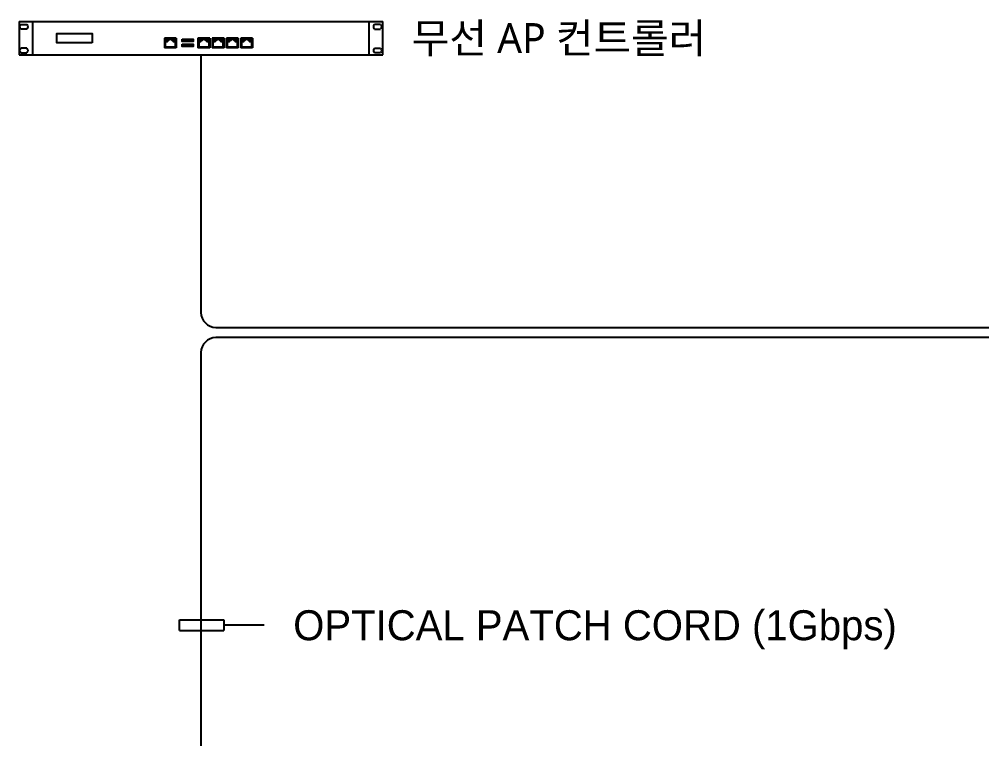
# Model space of a CAD drawing. Header units: millimetres. Extents: x 0 to 84100, y 0 to 29700.
# Drawn here: x 13165 to 17018, y 16706 to 19586 of the extents above; entities that cross this region are included whole.
import ezdxf
from ezdxf.enums import TextEntityAlignment as Align

# ---------------------------------------------------------------- set-up
doc = ezdxf.new("R2010")
doc.units = ezdxf.units.MM
doc.header["$LTSCALE"] = 1000
doc.layers.add('KEC-TEXT', color=6, linetype='Continuous')
doc.styles.add('GHS', font='malgun.ttf')
doc.styles.add('나눔고딕', font='')
doc.styles.get('나눔고딕').set_extended_font_data('나눔고딕')

# ---------------------------------------------------------------- blocks, each defined once
blk = doc.blocks.new('A$C346D2A37')
at = {"color": 0}
for p, q in [((0, 725.9), (90.5, 725.9)), ((0, 725.9), (0, 347.1)), ((90.5, 725.9), (90.5, 347.1)), ((90.5, 347.1), (0, 347.1)), ((45.3, 0), (45.3, 347.1))]:
    blk.add_line(p, q, dxfattribs=at)
blk = doc.blocks.new('인증서버')
at = {"color": 0, "lineweight": -3}
for p, q in [((0, 44.5), (0, 0)), ((2, 40.6), (10.2, 40.6)), ((482.3, 40.6), (474.1, 40.6)), ((485, 0), (485, 44.5)), ((10.2, 34.2), (2, 34.2)), ((474.1, 34.2), (482.3, 34.2)), ((10.2, 9), (2, 9)), ((2, 2.5), (10.2, 2.5)), ((474.1, 9), (482.3, 9)), ((482.3, 2.5), (474.1, 2.5)), ((482.3, 2.5), (474.1, 2.5))]:
    blk.add_line(p, q, dxfattribs=at)
at = {"color": 0}
for p, q in [((0, 44.5), (485, 44.5)), ((18, 0), (18, 44.5)), ((467, 0), (467, 44.5)), ((209.6, 22.3), (193.8, 22.3)), ((193.8, 22.3), (193.8, 9.2)), ((209.6, 22.3), (209.6, 9.2)), ((254.2, 22.3), (238.4, 22.3)), ((238.4, 22.3), (238.4, 9.2)), ((254.2, 22.3), (254.2, 9.2)), ((273.3, 22.3), (257.5, 22.3)), ((257.5, 22.3), (257.5, 9.2)), ((273.3, 22.3), (273.3, 9.2)), ((292.3, 22.3), (276.6, 22.3)), ((276.6, 22.3), (276.6, 9.2)), ((292.3, 22.3), (292.3, 9.2)), ((311.4, 22.3), (295.6, 22.3)), ((295.6, 22.3), (295.6, 9.2)), ((311.4, 22.3), (311.4, 9.2)), ((0, 0), (485, 0)), ((209.6, 9.2), (193.8, 9.2)), ((254.2, 9.2), (238.4, 9.2)), ((273.3, 9.2), (257.5, 9.2)), ((292.3, 9.2), (276.6, 9.2)), ((311.4, 9.2), (295.6, 9.2))]:
    blk.add_line(p, q, dxfattribs=at)
for points in [[(97.1, 15.8), (50.2, 15.8), (50.2, 28.4), (97.1, 28.4)], [(197.5, 19.4), (195, 19.4), (195, 21), (197.5, 21)], [(206, 19.4), (208.4, 19.4), (208.4, 21), (206, 21)], [(217.5, 20.9), (232, 20.9), (232, 17.5), (217.5, 17.5)], [(217.5, 14.3), (232, 14.3), (232, 10.9), (217.5, 10.9)], [(218.5, 19.1), (230.3, 19.1), (230.3, 18.4), (218.5, 18.4)], [(242.1, 19.4), (239.6, 19.4), (239.6, 21), (242.1, 21)], [(250.6, 19.4), (253, 19.4), (253, 21), (250.6, 21)], [(261.2, 19.4), (258.7, 19.4), (258.7, 21), (261.2, 21)], [(269.6, 19.4), (272.1, 19.4), (272.1, 21), (269.6, 21)], [(280.3, 19.4), (277.8, 19.4), (277.8, 21), (280.3, 21)], [(288.7, 19.4), (291.2, 19.4), (291.2, 21), (288.7, 21)], [(299.3, 19.4), (296.8, 19.4), (296.8, 21), (299.3, 21)], [(307.8, 19.4), (310.3, 19.4), (310.3, 21), (307.8, 21)], [(218.5, 12.5), (230.3, 12.5), (230.3, 11.8), (218.5, 11.8)]]:
    blk.add_lwpolyline(points, close=True, dxfattribs=at)
for points in [[(208.2, 17.8), (208.2, 10.2), (195.3, 10.2), (195.3, 17.8), (197.9, 17.8), (197.9, 19.4), (199.8, 19.4), (199.8, 21), (203.6, 21), (203.6, 19.4), (205.6, 19.4), (205.6, 17.8), (208.2, 17.8)], [(252.8, 17.8), (252.8, 10.2), (239.9, 10.2), (239.9, 17.8), (242.5, 17.8), (242.5, 19.4), (244.4, 19.4), (244.4, 21), (248.2, 21), (248.2, 19.4), (250.2, 19.4), (250.2, 17.8), (252.8, 17.8)], [(271.9, 17.8), (271.9, 10.2), (259, 10.2), (259, 17.8), (261.6, 17.8), (261.6, 19.4), (263.5, 19.4), (263.5, 21), (267.3, 21), (267.3, 19.4), (269.2, 19.4), (269.2, 17.8), (271.9, 17.8)], [(290.9, 17.8), (290.9, 10.2), (278, 10.2), (278, 17.8), (280.7, 17.8), (280.7, 19.4), (282.6, 19.4), (282.6, 21), (286.4, 21), (286.4, 19.4), (288.3, 19.4), (288.3, 17.8), (290.9, 17.8)], [(310, 17.8), (310, 10.2), (297.1, 10.2), (297.1, 17.8), (299.7, 17.8), (299.7, 19.4), (301.6, 19.4), (301.6, 21), (305.5, 21), (305.5, 19.4), (307.4, 19.4), (307.4, 17.8), (310, 17.8)]]:
    blk.add_lwpolyline(points, dxfattribs=at)
at = {"color": 0, "lineweight": -3, "extrusion": (0, 0, -1)}
for centre, major_axis, start_param, end_param in [((6.1, 37.4), (-5.21, 0), -0.663497, 0.662249), ((6.1, 37.4), (5.21, 0), -0.662187, 0.663558), ((478.2, 37.4), (-5.21, 0.01), -0.663982, 0.661763), ((478.2, 37.4), (5.21, 0), -0.662169, 0.663577), ((6.1, 5.7), (5.21, 0), 2.479192, 3.804938), ((6.1, 5.7), (-5.21, 0), 2.478201, 3.803946), ((478.2, 5.7), (5.21, 0), 2.479663, 3.805409), ((478.2, 5.7), (-5.21, 0), 2.478187, 3.803932)]:
    blk.add_ellipse(centre, major_axis=major_axis, ratio=1, start_param=start_param, end_param=end_param, dxfattribs=at)

msp = doc.modelspace()

# ---------------------------------------------------------------- linework, layer by layer
at = {"layer": 'KEC-TEXT', "color": 6}
for p, q in [((13892.5, 19444.1), (13892.5, 18413)), ((13952.5, 18353), (17160.2, 18353)), ((17160.2, 18311.7), (13952.5, 18311.7)), ((13892.5, 18251.7), (13892.5, 16053.1))]:
    msp.add_line(p, q, dxfattribs=at)
for centre, start, end in [((13952.5, 18413, 0), 180, 270), ((13952.5, 18251.7), 90, 180)]:
    msp.add_arc(centre, 60, start, end, dxfattribs=at)

# ---------------------------------------------------------------- block references
at = {"layer": 'KEC-TEXT', "color": 6, "xscale": 3, "yscale": 3, "zscale": 3}
msp.add_blockref('인증서버', (13165, 19444.1), dxfattribs=at)
at = {"layer": 'KEC-TEXT', "color": 6, "xscale": 0.4664386299814074, "yscale": 0.4664386299814074, "zscale": 0.4664386299814074, "rotation": 90}
msp.add_blockref('A$C346D2A37', (14145.4, 17139.5), dxfattribs=at)

# ---------------------------------------------------------------- texts
at = {"layer": 'KEC-TEXT', "color": 6}
for s, style, p in [('무선 AP 컨트롤러', 'GHS', (14736.4, 19510.9)), ('OPTICAL PATCH CORD (1Gbps)', '나눔고딕', (14261.8, 17160.6))]:
    msp.add_text(s, height=120, dxfattribs=dict(at, style=style)).set_placement(p, align=Align.MIDDLE_LEFT)

doc.saveas('drawing.dxf')
